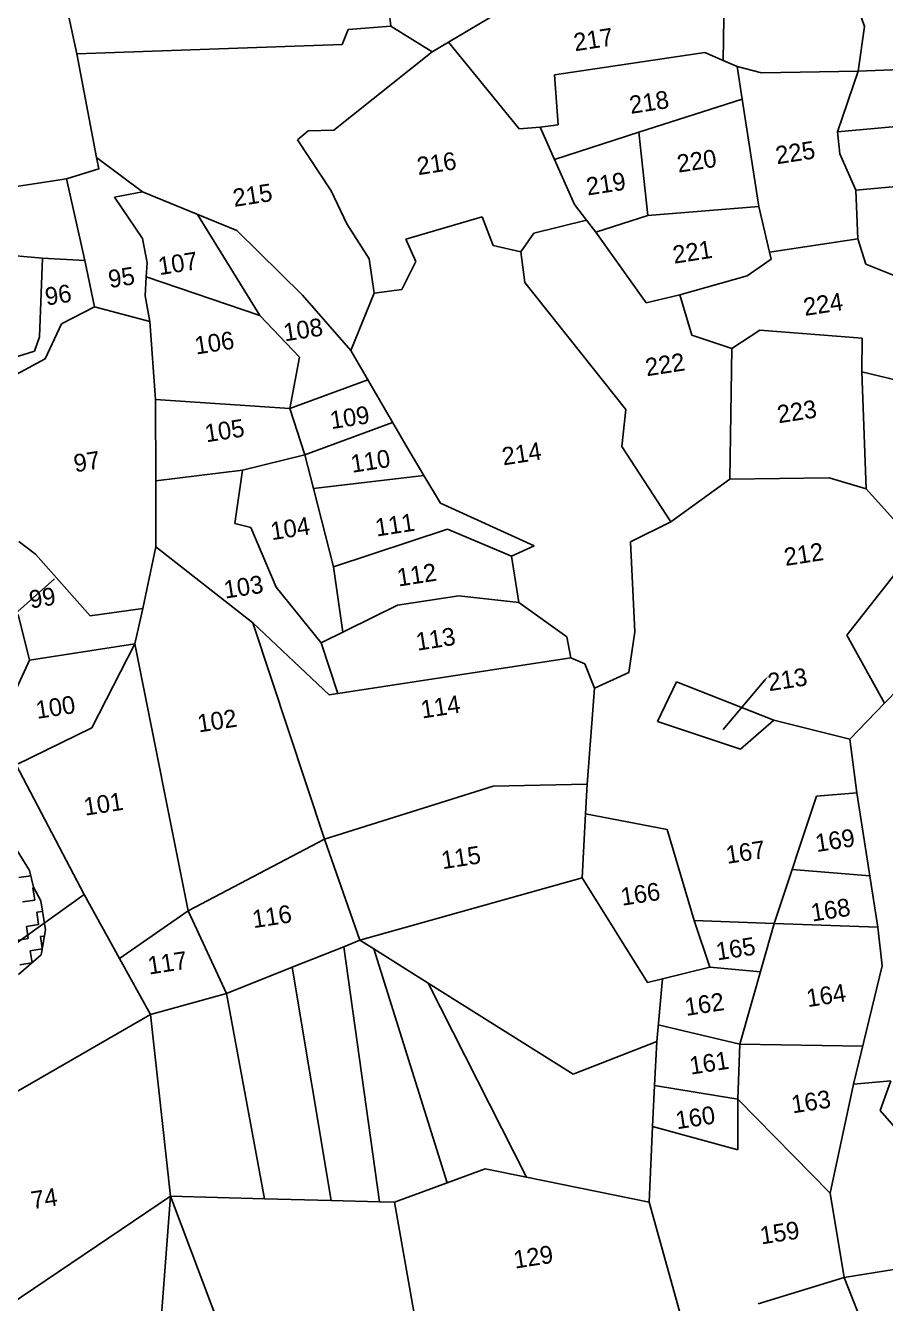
# Model space of a CAD drawing. Header units: metres. Extents: x 288492 to 290465, y 1999120 to 2001541.
# Drawn here: x 289291 to 289636, y 2000028 to 2000542 of the extents above; entities that cross this region are included whole.
import ezdxf
from ezdxf.enums import TextEntityAlignment as Align

# ---------------------------------------------------------------- set-up
doc = ezdxf.new("R2010")
doc.units = ezdxf.units.M
doc.header["$MEASUREMENT"] = 0
for name, color, linetype in [('POLY_HATCH', 12, 'Continuous'), ('POLY_PARCEL', 6, 'Continuous'), ('TEXT_PARCEL', 7, 'Continuous')]:
    doc.layers.add(name, color=color, linetype=linetype)
doc.styles.add('TEXT_MAP', font='KRDEV050.TTF')

# ---------------------------------------------------------------- blocks, each defined once
blk = doc.blocks.new('25')
blk.add_lwpolyline([(289597.77, 2000257.35), (289580.74, 2000237.26)])
blk.add_solid([(289597.46, 2000257.62), (289599.39, 2000259.26), (289598.09, 2000257.08)])
at = {"layer": 'POLY_HATCH'}
for p, q in [((289292.98, 2000179.96), (289283.31, 2000195.8)), ((289294.6, 2000172.95), (289292.98, 2000179.96)), ((289297.7, 2000167.28), (289294.6, 2000172.95)), ((289299.52, 2000155.27), (289297.7, 2000167.28)), ((289297.73, 2000144.95), (289299.52, 2000155.27)), ((289288.35, 2000136.82), (289297.73, 2000144.95))]:
    blk.add_line(p, q, dxfattribs=at)
at = {"layer": 'POLY_HATCH', "linetype": 'Continuous'}
for p, q in [((289288.57, 2000176.96), (289293.5, 2000177.71)), ((289294.39, 2000172.67), (289294.72, 2000172.72)), ((289295.16, 2000167.62), (289294.39, 2000172.67)), ((289290.1, 2000166.85), (289295.16, 2000167.62)), ((289295.92, 2000162.56), (289298.35, 2000162.93)), ((289296.69, 2000157.5), (289295.92, 2000162.56)), ((289291.64, 2000156.74), (289296.69, 2000157.5)), ((289292.4, 2000151.68), (289291.64, 2000156.74)), ((289287.35, 2000150.91), (289292.4, 2000151.68)), ((289297.46, 2000152.45), (289299.07, 2000152.69)), ((289298.19, 2000147.61), (289297.46, 2000152.45)), ((289293.17, 2000146.62), (289298.15, 2000147.38)), ((289293.92, 2000141.65), (289293.17, 2000146.62)), ((289288.88, 2000140.8), (289293.81, 2000141.55))]:
    blk.add_line(p, q, dxfattribs=at)
at = {"layer": 'POLY_PARCEL'}
for p, q in [((289439.83, 2000568.41), (289444.07, 2000529.44)), ((289313.91, 2000518.46), (289307.95, 2000546.74)), ((289582.28, 2000544.42), (289581.75, 2000514.62)), ((289468, 2000522.65), (289493.16, 2000537.55)), ((289638.13, 2000535.24), (289640.4, 2000528.44)), ((289426.35, 2000528.01), (289423.95, 2000521.81)), ((289444.07, 2000529.44), (289426.35, 2000528.01)), ((289461.18, 2000518.61), (289444.07, 2000529.44)), ((289640.4, 2000528.44), (289637.75, 2000510.03)), ((289423.95, 2000521.81), (289313.91, 2000518.46)), ((289461.18, 2000518.61), (289468, 2000522.65)), ((289497.1, 2000486.64), (289468, 2000522.65)), ((289321.92, 2000475.45), (289313.91, 2000518.46)), ((289420.34, 2000486.4), (289461.18, 2000518.61)), ((289511.84, 2000508.94), (289574.14, 2000517.97)), ((289574.14, 2000517.97), (289581.75, 2000514.62)), ((289581.75, 2000514.62), (289587.6, 2000512.06)), ((289587.6, 2000512.06), (289597.64, 2000509.39)), ((289587.6, 2000512.06), (289589.62, 2000498.55)), ((289597.64, 2000509.39), (289637.75, 2000510.03)), ((289637.75, 2000510.03), (289629, 2000484.85)), ((289655.26, 2000510.6), (289637.75, 2000510.03)), ((289513.3, 2000488.23), (289511.84, 2000508.94)), ((289546.71, 2000484.97), (289589.62, 2000498.55)), ((289589.62, 2000498.55), (289596.3, 2000454.01)), ((289505.78, 2000487.27), (289513.3, 2000488.23)), ((289629, 2000484.85), (289682.32, 2000489.58)), ((289405.26, 2000482.45), (289409.7, 2000486.12)), ((289409.7, 2000486.12), (289420.34, 2000486.4)), ((289505.78, 2000487.27), (289497.1, 2000486.64)), ((289511.68, 2000473.89), (289505.78, 2000487.27)), ((289511.68, 2000473.89), (289546.71, 2000484.97)), ((289546.71, 2000484.97), (289550.29, 2000450.52)), ((289629, 2000484.85), (289629.96, 2000475.78)), ((289419.16, 2000461.21), (289405.26, 2000482.45)), ((289321.92, 2000475.45), (289340.96, 2000461.07)), ((289322.81, 2000470.66), (289321.92, 2000475.45)), ((289519.97, 2000455.11), (289511.68, 2000473.89)), ((289629.96, 2000475.78), (289636.59, 2000460.7)), ((289309.41, 2000466.62), (289322.81, 2000470.66)), ((289636.59, 2000460.7), (289725.03, 2000468.3)), ((289260.8, 2000459.25), (289309.41, 2000466.62)), ((289309.41, 2000466.62), (289316.89, 2000432.73)), ((289340.96, 2000461.07), (289329.26, 2000458.96)), ((289329.26, 2000458.96), (289340.89, 2000441.71)), ((289340.96, 2000461.07), (289379.91, 2000444.92)), ((289425.57, 2000447.51), (289419.16, 2000461.21)), ((289637.33, 2000440.47), (289636.59, 2000460.7)), ((289363.63, 2000451.67), (289389.39, 2000409.57)), ((289524.92, 2000448.6), (289519.97, 2000455.11)), ((289550.29, 2000450.52), (289596.3, 2000454.01)), ((289596.3, 2000454.01), (289600.69, 2000435.03)), ((289434.8, 2000432.9), (289425.57, 2000447.51)), ((289481.66, 2000450.24), (289450.01, 2000441.11)), ((289486.15, 2000438.25), (289481.66, 2000450.24)), ((289503.09, 2000443.36), (289524.92, 2000448.6)), ((289528.69, 2000443.65), (289524.92, 2000448.6)), ((289528.69, 2000443.65), (289550.29, 2000450.52)), ((289340.89, 2000441.71), (289342.75, 2000431.65)), ((289379.91, 2000444.92), (289407.02, 2000418.01)), ((289450.01, 2000441.11), (289454.1, 2000431.72)), ((289497.56, 2000435.64), (289503.09, 2000443.36)), ((289549.44, 2000414.23), (289528.69, 2000443.65)), ((289600.69, 2000435.03), (289637.33, 2000440.47)), ((289637.33, 2000440.47), (289640.55, 2000429.96)), ((289264.17, 2000436.91), (289299.38, 2000433.75)), ((289497.56, 2000435.64), (289486.15, 2000438.25)), ((289499.16, 2000422.88), (289497.56, 2000435.64)), ((289299.38, 2000433.75), (289297.98, 2000401.18)), ((289316.89, 2000432.73), (289299.38, 2000433.75)), ((289316.89, 2000432.73), (289320.82, 2000413.5)), ((289342.75, 2000431.65), (289342.35, 2000425.82)), ((289436.72, 2000418.75), (289434.8, 2000432.9)), ((289454.1, 2000431.72), (289448.18, 2000420.15)), ((289601.37, 2000432.11), (289591.34, 2000425.35)), ((289600.69, 2000435.03), (289601.37, 2000432.11)), ((289640.55, 2000429.96), (289658.46, 2000422.7)), ((289342.35, 2000425.82), (289341.82, 2000418.02)), ((289389.39, 2000409.57), (289342.35, 2000425.82)), ((289591.34, 2000425.35), (289563.48, 2000417.53)), ((289448.18, 2000420.15), (289436.72, 2000418.75)), ((289540.9, 2000370.03), (289499.16, 2000422.88)), ((289341.82, 2000418.02), (289343.78, 2000407.31)), ((289407.02, 2000418.01), (289426.98, 2000394.92)), ((289436.72, 2000418.75), (289426.98, 2000394.92)), ((289563.48, 2000417.53), (289549.44, 2000414.23)), ((289568.34, 2000400.82), (289563.48, 2000417.53)), ((289320.82, 2000413.5), (289307.2, 2000406.43)), ((289343.78, 2000407.31), (289320.82, 2000413.5)), ((289405.68, 2000392.36), (289389.39, 2000409.57)), ((289307.2, 2000406.43), (289300.37, 2000392.06)), ((289346.02, 2000374.96), (289343.78, 2000407.31)), ((289297.98, 2000401.18), (289295.88, 2000395.2)), ((289584.91, 2000395.19), (289568.34, 2000400.82)), ((289584.91, 2000395.19), (289596.55, 2000402.77)), ((289596.55, 2000402.77), (289638.96, 2000399.32)), ((289638.96, 2000399.32), (289638.76, 2000385.34)), ((289295.88, 2000395.2), (289281.22, 2000390.64)), ((289426.98, 2000394.92), (289449.62, 2000355.66)), ((289583.82, 2000340.96), (289584.91, 2000395.19)), ((289300.37, 2000392.06), (289288.34, 2000385.56)), ((289401.57, 2000371.06), (289405.68, 2000392.36)), ((289401.57, 2000371.06), (289433.99, 2000382.76)), ((289676.83, 2000375.99), (289638.76, 2000385.34)), ((289638.76, 2000385.34), (289640.31, 2000336.73)), ((289345.97, 2000341.31), (289346.02, 2000374.96)), ((289346.02, 2000374.96), (289401.57, 2000371.06)), ((289407.71, 2000351.84), (289401.57, 2000371.06)), ((289539.21, 2000354.77), (289540.9, 2000370.03)), ((289407.71, 2000351.84), (289444.2, 2000365.07)), ((289381.96, 2000345.6), (289407.71, 2000351.84)), ((289407.71, 2000351.84), (289411.25, 2000337.8)), ((289449.62, 2000355.66), (289457.12, 2000343.03)), ((289559.31, 2000323.46), (289539.21, 2000354.77)), ((289381.96, 2000345.6), (289345.97, 2000341.31)), ((289378.65, 2000323.42), (289381.96, 2000345.6)), ((289345.93, 2000313.92), (289345.97, 2000341.31)), ((289411.25, 2000337.8), (289457.12, 2000343.03)), ((289457.12, 2000343.03), (289463.97, 2000331.49)), ((289583.82, 2000340.96), (289559.31, 2000323.46)), ((289625.06, 2000341.4), (289583.82, 2000340.96)), ((289640.31, 2000336.73), (289625.06, 2000341.4)), ((289411.25, 2000337.8), (289419.45, 2000305.26)), ((289640.31, 2000336.73), (289661.34, 2000313.18)), ((289463.97, 2000331.49), (289502.71, 2000313.69)), ((289385.24, 2000321.75), (289378.65, 2000323.42)), ((289395.67, 2000296.99), (289385.24, 2000321.75)), ((289419.45, 2000305.26), (289466.82, 2000320.79)), ((289466.82, 2000320.79), (289493.23, 2000309.45)), ((289542.54, 2000315.25), (289559.31, 2000323.46)), ((289289.17, 2000316.31), (289295.98, 2000311.01)), ((289340.46, 2000288.4), (289345.93, 2000313.92)), ((289345.93, 2000313.92), (289385.91, 2000282.17)), ((289502.71, 2000313.69), (289493.23, 2000309.45)), ((289544.21, 2000277.81), (289542.54, 2000315.25)), ((289295.98, 2000311.01), (289318.55, 2000285.41)), ((289493.23, 2000309.45), (289496.15, 2000290.21)), ((289632.04, 2000276.17), (289661.34, 2000313.18)), ((289419.45, 2000305.26), (289423.28, 2000278.21)), ((289303.77, 2000300.76), (289079.9, 2000103.24)), ((289414.21, 2000273.78), (289395.67, 2000296.99)), ((289471.35, 2000293.12), (289445.9, 2000289.26)), ((289496.15, 2000290.21), (289471.35, 2000293.12)), ((289318.55, 2000285.41), (289340.46, 2000288.4)), ((289337.09, 2000273.69), (289340.46, 2000288.4)), ((289445.9, 2000289.26), (289414.21, 2000273.78)), ((289516.01, 2000275.88), (289496.15, 2000290.21)), ((289288.67, 2000286.12), (289293.3, 2000267.05)), ((289415.33, 2000192.41), (289385.91, 2000282.17)), ((289385.91, 2000282.17), (289417.47, 2000252.27)), ((289647.6, 2000247.84), (289680.97, 2000282.12)), ((289541.74, 2000261.09), (289544.21, 2000277.81)), ((289293.3, 2000267.05), (289337.09, 2000273.69)), ((289337.09, 2000273.69), (289319.08, 2000238.98)), ((289337.09, 2000273.69), (289358.72, 2000162.89)), ((289414.21, 2000273.78), (289421.06, 2000252.8)), ((289517.67, 2000267.13), (289516.01, 2000275.88)), ((289647.6, 2000247.84), (289632.04, 2000276.17)), ((289293.3, 2000267.05), (289273.57, 2000224.52)), ((289421.06, 2000252.8), (289517.67, 2000267.13)), ((289517.67, 2000267.13), (289523.51, 2000264.67)), ((289523.51, 2000264.67), (289527.38, 2000254.58)), ((289527.38, 2000254.58), (289541.74, 2000261.09)), ((289553.45, 2000240.68), (289561.44, 2000257.01)), ((289561.44, 2000257.01), (289601.68, 2000241.02)), ((289417.47, 2000252.27), (289421.06, 2000252.8)), ((289524.22, 2000214.74), (289527.38, 2000254.58)), ((289633.15, 2000233), (289647.6, 2000247.84)), ((289587.8, 2000229.03), (289553.45, 2000240.68)), ((289601.68, 2000241.02), (289587.8, 2000229.03)), ((289633.15, 2000233), (289601.68, 2000241.02)), ((289319.08, 2000238.98), (289287.65, 2000223.75)), ((289635.95, 2000210.75), (289633.15, 2000233)), ((289287.65, 2000223.75), (289315.61, 2000169.85)), ((289415.33, 2000192.41), (289485.35, 2000214.08)), ((289485.35, 2000214.08), (289524.22, 2000214.74)), ((289524.22, 2000214.74), (289523.5, 2000202.47)), ((289601.48, 2000156.74), (289619.28, 2000209.39)), ((289619.28, 2000209.39), (289635.95, 2000210.75)), ((289635.95, 2000210.75), (289644.39, 2000155.05)), ((289523.5, 2000202.47), (289521.95, 2000176.02)), ((289523.5, 2000202.47), (289557.33, 2000195.92)), ((289415.33, 2000192.41), (289358.72, 2000162.89)), ((289429.84, 2000150.42), (289415.33, 2000192.41)), ((289557.33, 2000195.92), (289568.31, 2000158.05)), ((289521.95, 2000176.02), (289429.84, 2000150.42)), ((289521.95, 2000176.02), (289548.92, 2000132.44)), ((289609.06, 2000179.15), (289641.17, 2000176.33)), ((289315.61, 2000169.85), (289199.36, 2000087.36)), ((289315.61, 2000169.85), (289330.18, 2000143.25)), ((289358.72, 2000162.89), (289330.18, 2000143.25)), ((289358.72, 2000162.89), (289374.39, 2000128.64)), ((289574.74, 2000138.68), (289568.31, 2000158.05)), ((289568.31, 2000158.05), (289601.48, 2000156.74)), ((289587.09, 2000106.71), (289601.48, 2000156.74)), ((289601.48, 2000156.74), (289644.39, 2000155.05)), ((289644.39, 2000155.05), (289646.24, 2000139.05)), ((289423.1, 2000147.78), (289429.84, 2000150.42)), ((289429.84, 2000150.42), (289435.55, 2000146.81)), ((289401.73, 2000139.38), (289423.1, 2000147.78)), ((289423.1, 2000147.78), (289437.51, 2000041.93)), ((289435.55, 2000146.81), (289465.55, 2000049.67)), ((289435.55, 2000146.81), (289457.99, 2000132.6)), ((289330.18, 2000143.25), (289342.96, 2000119.93)), ((289374.39, 2000128.64), (289401.73, 2000139.38)), ((289401.73, 2000139.38), (289417.51, 2000042.57)), ((289555.17, 2000133.95), (289574.74, 2000138.68)), ((289574.74, 2000138.68), (289595.71, 2000136.68)), ((289646.24, 2000139.05), (289634.17, 2000089.96)), ((289548.92, 2000132.44), (289555.17, 2000133.95)), ((289555.17, 2000133.95), (289552.63, 2000108)), ((289374.39, 2000128.64), (289342.96, 2000119.93)), ((289374.39, 2000128.64), (289389.9, 2000043.45)), ((289457.99, 2000132.6), (289498.51, 2000051.9)), ((289457.99, 2000132.6), (289518.01, 2000094.61)), ((289342.96, 2000119.93), (289229.82, 2000055.35)), ((289342.96, 2000119.93), (289350.93, 2000044.69)), ((289553.3, 2000114.84), (289587.09, 2000106.71)), ((289518.01, 2000094.61), (289552.63, 2000108)), ((289552.63, 2000108), (289551.62, 2000089.77)), ((289587.09, 2000106.71), (289586.2, 2000084.01)), ((289587.09, 2000106.71), (289638.05, 2000105.75)), ((289634.17, 2000089.96), (289649.65, 2000091.31)), ((289649.65, 2000091.31), (289645.19, 2000078.96)), ((289550.79, 2000072.72), (289551.62, 2000089.77)), ((289551.62, 2000089.77), (289586.2, 2000084.01)), ((289624.34, 2000044.78), (289634.17, 2000089.96)), ((289586.2, 2000084.01), (289586.05, 2000062.98)), ((289586.2, 2000084.01), (289624.34, 2000044.78)), ((289645.19, 2000078.96), (289658.52, 2000063.64)), ((289549.28, 2000041.39), (289550.79, 2000072.72)), ((289586.05, 2000062.98), (289550.79, 2000072.72)), ((289465.55, 2000049.67), (289481.4, 2000055.44)), ((289481.4, 2000055.44), (289498.51, 2000051.9)), ((289443.77, 2000041.73), (289465.55, 2000049.67)), ((289498.51, 2000051.9), (289549.28, 2000041.39)), ((289350.93, 2000044.69), (289243.2, 1999972.53)), ((289350.93, 2000044.69), (289345.69, 1999978.44)), ((289389.9, 2000043.45), (289350.93, 2000044.69)), ((289350.93, 2000044.69), (289377.42, 1999973.25)), ((289417.51, 2000042.57), (289389.9, 2000043.45)), ((289624.34, 2000044.78), (289629.97, 2000009.78)), ((289437.51, 2000041.93), (289417.51, 2000042.57)), ((289443.77, 2000041.73), (289437.51, 2000041.93)), ((289455.69, 1999972), (289443.77, 2000041.73)), ((289549.28, 2000041.39), (289561.64, 1999996.08)), ((289629.97, 2000009.78), (289693.96, 2000019.9)), ((289629.97, 2000009.78), (289594.23, 1999999.02)), ((289648.59, 1999962.09), (289629.97, 2000009.78))]:
    blk.add_line(p, q, dxfattribs=at)
at = {"layer": 'TEXT_PARCEL', "style": 'TEXT_MAP'}
for s, p in [('217', (289527.97, 2000523.58)), ('218', (289550.99, 2000497.48)), ('220', (289570.62, 2000473.03)), ('225', (289611.48, 2000476.36)), ('216', (289462.82, 2000472.43)), ('219', (289532.95, 2000463.71)), ('215', (289386.49, 2000459.57)), ('107', (289355.44, 2000431.39)), ('221', (289568.69, 2000435.35)), ('95', (289332.05, 2000425.68)), ('96', (289305.82, 2000418.55)), ('224', (289622.76, 2000413.48)), ('108', (289407.22, 2000403.72)), ('106', (289370.46, 2000398.41)), ('222', (289557.16, 2000388.72)), ('109', (289426.4, 2000367.26)), ('223', (289611.72, 2000368.96)), ('105', (289374.54, 2000361.99)), ('214', (289497.6, 2000352)), ('97', (289317.41, 2000349.35)), ('110', (289434.93, 2000349.13)), ('104', (289401.55, 2000321.31)), ('111', (289444.94, 2000322.65)), ('212', (289614.34, 2000309.85)), ('112', (289453.94, 2000301.95)), ('103', (289382.12, 2000297.16)), ('99', (289298.74, 2000292.98)), ('113', (289461.65, 2000275.25)), ('213', (289607.37, 2000257.9)), ('100', (289304, 2000247.59)), ('114', (289463.55, 2000247.13)), ('102', (289370.98, 2000241.71)), ('101', (289323.72, 2000207.38)), ('169', (289626.82, 2000191.13)), ('115', (289471.81, 2000184.58)), ('167', (289589.71, 2000186.38)), ('166', (289546.09, 2000169.18)), ('116', (289393.36, 2000160.48)), ('168', (289624.88, 2000162.31)), ('165', (289585.47, 2000146.36)), ('117', (289349.99, 2000141.41)), ('162', (289572.47, 2000123.39)), ('164', (289622.9, 2000126.84)), ('161', (289574.29, 2000099.04)), ('163', (289616.45, 2000082.82)), ('160', (289568.5, 2000076.42)), ('74', (289298.56, 2000043.88)), ('159', (289603.26, 2000028.54)), ('129', (289501.14, 2000018.91))]:
    blk.add_text(s, height=7.365, rotation=8.6241, dxfattribs=at).set_placement(p, align=Align.MIDDLE)

msp = doc.modelspace()

# ---------------------------------------------------------------- block references
at = {"xscale": 0.9698261639439751, "yscale": 0.9698261639439751, "zscale": 0.9698261639439751, "rotation": 0.222768048152709}
msp.add_blockref('25', (16272.72, 59299.43), dxfattribs=at)

doc.saveas('drawing.dxf')
